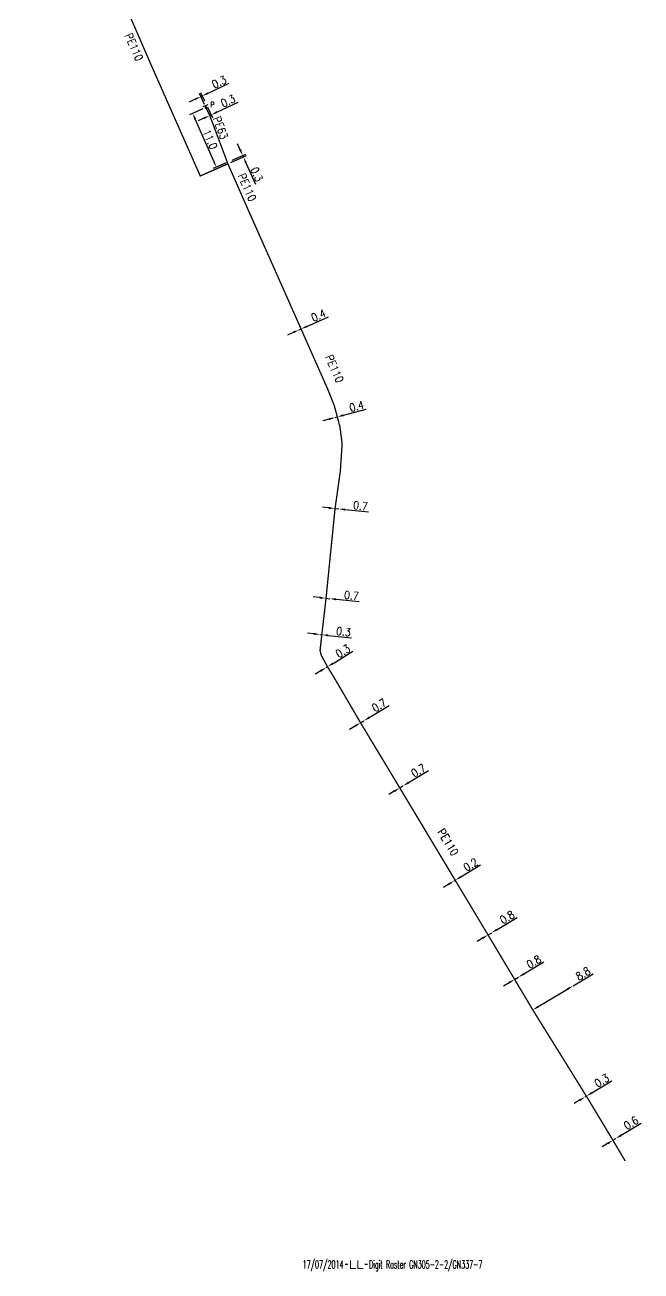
# Model space of a CAD drawing. Header units: millimetres. Extents: x 107999 to 109004, y 120010 to 121005.
# Drawn here: x 108887.5 to 109003, y 120009.5 to 120243.1 of the extents above; entities that cross this region are included whole.
import ezdxf
from ezdxf.enums import TextEntityAlignment as Align

# ---------------------------------------------------------------- set-up
doc = ezdxf.new("R2010")
doc.units = ezdxf.units.MM
doc.header["$PDMODE"] = 34
doc.linetypes.add('L_25_PE', pattern=[2000, 1000, 1000])
doc.layers.get('0').update_dxf_attribs({"linetype": 'CONTINUOUS'})
doc.layers.get('Defpoints').update_dxf_attribs({"linetype": 'CONTINUOUS'})
for name, color, linetype in [('L_150', 1, 'CONTINUOUS'), ('L_300', 7, 'CONTINUOUS'), ('L_340', 7, 'CONTINUOUS')]:
    doc.layers.add(name, color=color, linetype=linetype)
doc.styles.add('G_ROMANS', font='ROMANS.SHX', dxfattribs={"width": 0.75})
doc.styles.get("Standard").update_dxf_attribs({"font": 'romans.shx', "width": 0.85})
doc.dimstyles.get("Standard").update_dxf_attribs({"dimtxt": 1.5, "dimasz": 1.2, "dimexe": 0.625, "dimexo": 0.625, "dimgap": 0.25, "dimtad": 1, "dimdec": 1, "dimzin": 0, "dimdsep": 46, "dimtxsty": 'Standard', "dimcen": -0.5, "dimadec": 0, "dimazin": 0, "dimtfac": 1, "dimtdec": 1, "dimtmove": 0, "dimatfit": 3, "dimfxl": 0, "dimtolj": 1, "dimtzin": 0, "dimarcsym": 0})

# ---------------------------------------------------------------- blocks, each defined once
blk = doc.blocks.new('GIS_MODF')
at = {"color": 0, "linetype": 'Continuous', "flags": 128}
for points in [[(-2.18, -0.01), (-1.68, -0.01)], [(1.52, -0.01), (2.02, -0.01)]]:
    blk.add_lwpolyline(points, dxfattribs=at)
at = {"color": 0, "linetype": 'Continuous', "width": 0.5}
blk.add_attdef('DATE', text='', height=1.5, dxfattribs=at).set_placement((-2.5, -0.8), align=Align.RIGHT)
at = {"color": 0, "linetype": 'Continuous', "width": 1.771291}
blk.add_attdef('USER', text='', height=1.5, dxfattribs=at).set_placement((-1.51, -0.8), (1.28, -0.8), align=Align.FIT)
at = {"color": 0, "linetype": 'Continuous', "width": 0.5}
blk.add_attdef('DESC', (2.29, -0.8), '', height=1.5, dxfattribs=at)
blk = doc.blocks.new('L_340_07')
at = {"color": 0, "linetype": 'Continuous', "const_width": 0.25, "flags": 128}
blk.add_lwpolyline([(0, 0), (0.35, 0)], dxfattribs=at)
at = {"color": 0, "linetype": 'Continuous', "flags": 128}
blk.add_lwpolyline([(0.35, -0.5), (0.35, 0.5)], dxfattribs=at)
at = {"color": 0, "linetype": 'Continuous', "width": 0.75, "flags": 3}
for tag, p in [('DEF_LEG', (0.72, -3.47)), ('DEF_COUP', (0.72, -5.97)), ('DEF_TYPE', (0.72, -8.47))]:
    blk.add_attdef(tag, text='', height=1.2, dxfattribs=at).set_placement(p, align=Align.MIDDLE)
blk = doc.blocks.new('*D19')
at = {"layer": 'Defpoints', "color": 0, "linetype": 'Continuous', "transparency": 16777216}
for p in [(108945.63, 120152.44), (108946.33, 120152.37), (108946.33, 120152.37)]:
    blk.add_point(p, dxfattribs=at)
at = {"layer": 'L_150', "color": 0, "linetype": 'Continuous', "lineweight": -2, "transparency": 16777216}
for p, q in [((108944.44, 120152.56), (108943.25, 120152.68)), ((108945.63, 120152.44), (108946.33, 120152.37)), ((108947.52, 120152.25), (108951.87, 120151.81))]:
    blk.add_line(p, q, dxfattribs=at)
at = {"layer": 'L_150', "color": 0, "linetype": 'Continuous', "transparency": 16777216}
for points in [[(108944.46, 120152.76), (108944.42, 120152.36), (108945.63, 120152.44)], [(108947.54, 120152.45), (108947.5, 120152.05), (108946.33, 120152.37)]]:
    blk.add_solid(points, dxfattribs=at)
at = {"layer": 'L_150', "color": 0, "linetype": 'Continuous', "transparency": 16777216, "insert": (108950.4, 120152.96), "char_height": 1.5, "attachment_point": 5, "rotation": 354.2381}
blk.add_mtext('\\A1;0.7', dxfattribs=at)
blk = doc.blocks.new('*D20')
at = {"layer": 'Defpoints', "color": 0, "linetype": 'Continuous', "transparency": 16777216}
for p in [(108943.94, 120135.62), (108944.63, 120135.55), (108944.63, 120135.55)]:
    blk.add_point(p, dxfattribs=at)
at = {"layer": 'L_150', "color": 0, "linetype": 'Continuous', "lineweight": -2, "transparency": 16777216}
for p, q in [((108942.74, 120135.74), (108941.55, 120135.87)), ((108943.94, 120135.62), (108944.63, 120135.55)), ((108945.83, 120135.43), (108950.18, 120134.99))]:
    blk.add_line(p, q, dxfattribs=at)
at = {"layer": 'L_150', "color": 0, "linetype": 'Continuous', "transparency": 16777216}
for points in [[(108942.76, 120135.94), (108942.72, 120135.55), (108943.94, 120135.62)], [(108945.85, 120135.63), (108945.81, 120135.23), (108944.63, 120135.55)]]:
    blk.add_solid(points, dxfattribs=at)
at = {"layer": 'L_150', "color": 0, "linetype": 'Continuous', "transparency": 16777216, "insert": (108948.7, 120136.15), "char_height": 1.5, "attachment_point": 5, "rotation": 354.2381}
blk.add_mtext('\\A1;0.7', dxfattribs=at)
blk = doc.blocks.new('*D21')
at = {"layer": 'Defpoints', "color": 0, "linetype": 'Continuous', "transparency": 16777216}
for p in [(108950.41, 120112.29), (108951.01, 120112.65), (108951.01, 120112.65)]:
    blk.add_point(p, dxfattribs=at)
at = {"layer": 'L_150', "color": 0, "linetype": 'Continuous', "lineweight": -2, "transparency": 16777216}
for p, q in [((108952.04, 120113.27), (108955.79, 120115.53)), ((108949.39, 120111.67), (108948.36, 120111.05)), ((108950.41, 120112.29), (108951.01, 120112.65))]:
    blk.add_line(p, q, dxfattribs=at)
at = {"layer": 'L_150', "color": 0, "linetype": 'Continuous', "transparency": 16777216}
for points in [[(108951.94, 120113.44), (108952.14, 120113.1), (108951.01, 120112.65)], [(108949.28, 120111.84), (108949.49, 120111.5), (108950.41, 120112.29)]]:
    blk.add_solid(points, dxfattribs=at)
at = {"layer": 'L_150', "color": 0, "linetype": 'Continuous', "transparency": 16777216, "insert": (108953.91, 120115.56), "char_height": 1.5, "attachment_point": 5, "rotation": 31.0384}
blk.add_mtext('\\A1;0.7', dxfattribs=at)
blk = doc.blocks.new('*D22')
at = {"layer": 'Defpoints', "color": 0, "linetype": 'Continuous', "transparency": 16777216}
for p in [(108957.76, 120100.08), (108958.36, 120100.44), (108958.36, 120100.44)]:
    blk.add_point(p, dxfattribs=at)
at = {"layer": 'L_150', "color": 0, "linetype": 'Continuous', "lineweight": -2, "transparency": 16777216}
for p, q in [((108959.39, 120101.06), (108963.14, 120103.31)), ((108956.73, 120099.46), (108955.71, 120098.84)), ((108957.76, 120100.08), (108958.36, 120100.44))]:
    blk.add_line(p, q, dxfattribs=at)
at = {"layer": 'L_150', "color": 0, "linetype": 'Continuous', "transparency": 16777216}
for points in [[(108956.63, 120099.63), (108956.84, 120099.29), (108957.76, 120100.08)], [(108959.29, 120101.23), (108959.49, 120100.89), (108958.36, 120100.44)]]:
    blk.add_solid(points, dxfattribs=at)
at = {"layer": 'L_150', "color": 0, "linetype": 'Continuous', "transparency": 16777216, "insert": (108961.26, 120103.35), "char_height": 1.5, "attachment_point": 5, "rotation": 31.0384}
blk.add_mtext('\\A1;0.7', dxfattribs=at)
blk = doc.blocks.new('*D23')
at = {"layer": 'Defpoints', "color": 0, "linetype": 'Continuous', "transparency": 16777216}
for p in [(108967.98, 120082.66), (108967.98, 120082.66), (108968.15, 120082.76)]:
    blk.add_point(p, dxfattribs=at)
at = {"layer": 'L_150', "color": 0, "linetype": 'Continuous', "lineweight": -2, "transparency": 16777216}
for p, q in [((108969.18, 120083.38), (108972.92, 120085.64)), ((108967.98, 120082.66), (108968.15, 120082.76)), ((108966.95, 120082.03), (108965.93, 120081.41))]:
    blk.add_line(p, q, dxfattribs=at)
at = {"layer": 'L_150', "color": 0, "linetype": 'Continuous', "transparency": 16777216}
for points in [[(108966.85, 120082.21), (108967.06, 120081.86), (108967.98, 120082.66)], [(108969.08, 120083.55), (108969.28, 120083.21), (108968.15, 120082.76)]]:
    blk.add_solid(points, dxfattribs=at)
at = {"layer": 'L_150', "color": 0, "linetype": 'Continuous', "transparency": 16777216, "insert": (108971.05, 120085.68), "char_height": 1.5, "attachment_point": 5, "rotation": 31.1556}
blk.add_mtext('\\A1;0.2', dxfattribs=at)
blk = doc.blocks.new('*D24')
at = {"layer": 'Defpoints', "color": 0, "linetype": 'Continuous', "transparency": 16777216}
for p in [(108974.3, 120072.52), (108974.99, 120072.93), (108974.99, 120072.93)]:
    blk.add_point(p, dxfattribs=at)
at = {"layer": 'L_150', "color": 0, "linetype": 'Continuous', "lineweight": -2, "transparency": 16777216}
for p, q in [((108976.01, 120073.54), (108979.77, 120075.79)), ((108973.27, 120071.9), (108972.24, 120071.29)), ((108974.3, 120072.52), (108974.99, 120072.93))]:
    blk.add_line(p, q, dxfattribs=at)
at = {"layer": 'L_150', "color": 0, "linetype": 'Continuous', "transparency": 16777216}
for points in [[(108975.91, 120073.72), (108976.12, 120073.37), (108974.99, 120072.93)], [(108973.17, 120072.07), (108973.37, 120071.73), (108974.3, 120072.52)]]:
    blk.add_solid(points, dxfattribs=at)
at = {"layer": 'L_150', "color": 0, "linetype": 'Continuous', "transparency": 16777216, "insert": (108977.89, 120075.83), "char_height": 1.5, "attachment_point": 5, "rotation": 30.8891}
blk.add_mtext('\\A1;0.8', dxfattribs=at)
blk = doc.blocks.new('*D25')
at = {"layer": 'Defpoints', "color": 0, "linetype": 'Continuous', "transparency": 16777216}
for p in [(108979.29, 120064.17), (108979.98, 120064.58), (108979.98, 120064.58)]:
    blk.add_point(p, dxfattribs=at)
at = {"layer": 'L_150', "color": 0, "linetype": 'Continuous', "lineweight": -2, "transparency": 16777216}
for p, q in [((108981.01, 120065.2), (108984.76, 120067.44)), ((108979.29, 120064.17), (108979.98, 120064.58)), ((108978.26, 120063.56), (108977.23, 120062.94))]:
    blk.add_line(p, q, dxfattribs=at)
at = {"layer": 'L_150', "color": 0, "linetype": 'Continuous', "transparency": 16777216}
for points in [[(108978.16, 120063.73), (108978.36, 120063.39), (108979.29, 120064.17)], [(108980.91, 120065.37), (108981.11, 120065.03), (108979.98, 120064.58)]]:
    blk.add_solid(points, dxfattribs=at)
at = {"layer": 'L_150', "color": 0, "linetype": 'Continuous', "transparency": 16777216, "insert": (108982.89, 120067.49), "char_height": 1.5, "attachment_point": 5, "rotation": 30.8874}
blk.add_mtext('\\A1;0.8', dxfattribs=at)
blk = doc.blocks.new('*D26')
at = {"layer": 'Defpoints', "color": 0, "linetype": 'Continuous', "transparency": 16777216}
for p in [(108990.24, 120062.97), (108990.24, 120062.97), (108982.69, 120058.46)]:
    blk.add_point(p, dxfattribs=at)
at = {"layer": 'L_150', "color": 0, "linetype": 'Continuous', "lineweight": -2, "transparency": 16777216}
for p, q in [((108990.24, 120062.97), (108993.99, 120065.22)), ((108983.72, 120059.07), (108989.21, 120062.36))]:
    blk.add_line(p, q, dxfattribs=at)
at = {"layer": 'L_150', "color": 0, "linetype": 'Continuous', "transparency": 16777216}
for points in [[(108989.11, 120062.53), (108989.31, 120062.19), (108990.24, 120062.97)], [(108983.62, 120059.24), (108983.82, 120058.9), (108982.69, 120058.46)]]:
    blk.add_solid(points, dxfattribs=at)
at = {"layer": 'L_150', "color": 0, "linetype": 'Continuous', "transparency": 16777216, "insert": (108992.12, 120065.26), "char_height": 1.5, "attachment_point": 5, "rotation": 30.8891}
blk.add_mtext('\\A1;8.8', dxfattribs=at)
blk = doc.blocks.new('*D27')
at = {"layer": 'Defpoints', "color": 0, "linetype": 'Continuous', "transparency": 16777216}
for p in [(108997.71, 120034.02), (108998.23, 120034.34), (108998.23, 120034.34)]:
    blk.add_point(p, dxfattribs=at)
at = {"layer": 'L_150', "color": 0, "linetype": 'Continuous', "lineweight": -2, "transparency": 16777216}
for p, q in [((108999.25, 120034.96), (109002.98, 120037.24)), ((108997.71, 120034.02), (108998.23, 120034.34)), ((108996.69, 120033.4), (108995.67, 120032.77))]:
    blk.add_line(p, q, dxfattribs=at)
at = {"layer": 'L_150', "color": 0, "linetype": 'Continuous', "transparency": 16777216}
for points in [[(108996.59, 120033.57), (108996.8, 120033.23), (108997.71, 120034.02)], [(108999.15, 120035.13), (108999.36, 120034.79), (108998.23, 120034.34)]]:
    blk.add_solid(points, dxfattribs=at)
at = {"layer": 'L_150', "color": 0, "linetype": 'Continuous', "transparency": 16777216, "insert": (109001.11, 120037.27), "char_height": 1.5, "attachment_point": 5, "rotation": 31.4178}
blk.add_mtext('\\A1;0.6', dxfattribs=at)
blk = doc.blocks.new('*D28')
at = {"layer": 'Defpoints', "color": 0, "linetype": 'Continuous', "transparency": 16777216}
for p in [(108992.48, 120042.14), (108992.48, 120042.14), (108992.73, 120042.29)]:
    blk.add_point(p, dxfattribs=at)
at = {"layer": 'L_150', "color": 0, "linetype": 'Continuous', "lineweight": -2, "transparency": 16777216}
for p, q in [((108993.76, 120042.91), (108997.5, 120045.17)), ((108991.45, 120041.51), (108990.42, 120040.89)), ((108992.48, 120042.14), (108992.73, 120042.29))]:
    blk.add_line(p, q, dxfattribs=at)
at = {"layer": 'L_150', "color": 0, "linetype": 'Continuous', "transparency": 16777216}
for points in [[(108993.66, 120043.08), (108993.86, 120042.74), (108992.73, 120042.29)], [(108991.35, 120041.69), (108991.55, 120041.34), (108992.48, 120042.14)]]:
    blk.add_solid(points, dxfattribs=at)
at = {"layer": 'L_150', "color": 0, "linetype": 'Continuous', "transparency": 16777216, "insert": (108995.63, 120045.21), "char_height": 1.5, "attachment_point": 5, "rotation": 31.1556}
blk.add_mtext('\\A1;0.3', dxfattribs=at)
blk = doc.blocks.new('*D29')
at = {"layer": 'Defpoints', "color": 0, "linetype": 'Continuous', "transparency": 16777216}
for p in [(108945.66, 120169.52), (108946.05, 120169.63), (108946.05, 120169.63)]:
    blk.add_point(p, dxfattribs=at)
at = {"layer": 'L_150', "color": 0, "linetype": 'Continuous', "lineweight": -2, "transparency": 16777216}
for p, q in [((108944.5, 120169.22), (108943.34, 120168.91)), ((108945.66, 120169.52), (108946.05, 120169.63)), ((108947.21, 120169.93), (108951.49, 120171.07))]:
    blk.add_line(p, q, dxfattribs=at)
at = {"layer": 'L_150', "color": 0, "linetype": 'Continuous', "transparency": 16777216}
for points in [[(108944.45, 120169.41), (108944.56, 120169.02), (108945.66, 120169.52)], [(108947.16, 120170.13), (108947.26, 120169.74), (108946.05, 120169.63)]]:
    blk.add_solid(points, dxfattribs=at)
at = {"layer": 'L_150', "color": 0, "linetype": 'Continuous', "transparency": 16777216, "insert": (108949.68, 120171.62), "char_height": 1.5, "attachment_point": 5, "rotation": 14.8703}
blk.add_mtext('\\A1;0.4', dxfattribs=at)
blk = doc.blocks.new('*D30')
at = {"layer": 'Defpoints', "color": 0, "linetype": 'Continuous', "transparency": 16777216}
for p in [(108938.9, 120185.94), (108938.9, 120185.94), (108939.26, 120186.11)]:
    blk.add_point(p, dxfattribs=at)
at = {"layer": 'L_150', "color": 0, "linetype": 'Continuous', "lineweight": -2, "transparency": 16777216}
for p, q in [((108940.36, 120186.59), (108944.41, 120188.39)), ((108937.8, 120185.46), (108936.7, 120184.97)), ((108938.9, 120185.94), (108939.26, 120186.11))]:
    blk.add_line(p, q, dxfattribs=at)
at = {"layer": 'L_150', "color": 0, "linetype": 'Continuous', "transparency": 16777216}
for points in [[(108937.72, 120185.64), (108937.88, 120185.27), (108938.9, 120185.94)], [(108940.28, 120186.77), (108940.44, 120186.41), (108939.26, 120186.11)]]:
    blk.add_solid(points, dxfattribs=at)
at = {"layer": 'L_150', "color": 0, "linetype": 'Continuous', "transparency": 16777216, "insert": (108942.53, 120188.65), "char_height": 1.5, "attachment_point": 5, "rotation": 23.8916}
blk.add_mtext('\\A1;0.4', dxfattribs=at)
blk = doc.blocks.new('*D31')
at = {"layer": 'Defpoints', "color": 0, "linetype": 'Continuous', "transparency": 16777216}
for p in [(108942.86, 120128.83), (108942.86, 120128.83), (108943.15, 120128.79)]:
    blk.add_point(p, dxfattribs=at)
at = {"layer": 'L_150', "color": 0, "linetype": 'Continuous', "lineweight": -2, "transparency": 16777216}
for p, q in [((108941.66, 120128.95), (108940.47, 120129.08)), ((108942.86, 120128.83), (108943.15, 120128.79)), ((108944.35, 120128.66), (108948.69, 120128.19))]:
    blk.add_line(p, q, dxfattribs=at)
at = {"layer": 'L_150', "color": 0, "linetype": 'Continuous', "transparency": 16777216}
for points in [[(108941.68, 120129.15), (108941.64, 120128.76), (108942.86, 120128.83)], [(108944.37, 120128.86), (108944.33, 120128.47), (108943.15, 120128.79)]]:
    blk.add_solid(points, dxfattribs=at)
at = {"layer": 'L_150', "color": 0, "linetype": 'Continuous', "transparency": 16777216, "insert": (108947.22, 120129.36), "char_height": 1.5, "attachment_point": 5, "rotation": 353.8312}
blk.add_mtext('\\A1;0.3', dxfattribs=at)
blk = doc.blocks.new('*D32')
at = {"layer": 'Defpoints', "color": 0, "linetype": 'Continuous', "transparency": 16777216}
for p in [(108943.96, 120122.64), (108943.96, 120122.64), (108944.22, 120122.79)]:
    blk.add_point(p, dxfattribs=at)
at = {"layer": 'L_150', "color": 0, "linetype": 'Continuous', "lineweight": -2, "transparency": 16777216}
for p, q in [((108945.25, 120123.41), (108948.98, 120125.68)), ((108943.96, 120122.64), (108944.22, 120122.79)), ((108942.94, 120122.01), (108941.91, 120121.39))]:
    blk.add_line(p, q, dxfattribs=at)
at = {"layer": 'L_150', "color": 0, "linetype": 'Continuous', "transparency": 16777216}
for points in [[(108942.83, 120122.18), (108943.04, 120121.84), (108943.96, 120122.64)], [(108945.14, 120123.58), (108945.35, 120123.24), (108944.22, 120122.79)]]:
    blk.add_solid(points, dxfattribs=at)
at = {"layer": 'L_150', "color": 0, "linetype": 'Continuous', "transparency": 16777216, "insert": (108947.11, 120125.71), "char_height": 1.5, "attachment_point": 5, "rotation": 31.2376}
blk.add_mtext('\\A1;0.3', dxfattribs=at)
blk = doc.blocks.new('*D650')
at = {"layer": 'Defpoints', "color": 0, "linetype": 'Continuous', "transparency": 16777216}
for p in [(108921.44, 120227.61), (108918.95, 120226.51), (108925.79, 120217.51)]:
    blk.add_point(p, dxfattribs=at)
at = {"layer": 'L_300', "color": 0, "linetype": 'Continuous', "lineweight": -2, "transparency": 16777216}
for p, q in [((108920.87, 120227.36), (108918.37, 120226.26)), ((108922.9, 120217.54), (108919.43, 120225.41)), ((108925.22, 120217.25), (108922.81, 120216.19))]:
    blk.add_line(p, q, dxfattribs=at)
at = {"layer": 'L_300', "color": 0, "linetype": 'Continuous', "transparency": 16777216}
for points in [[(108919.61, 120225.49), (108919.25, 120225.33), (108918.95, 120226.51)], [(108923.08, 120217.62), (108922.72, 120217.46), (108923.38, 120216.44)]]:
    blk.add_solid(points, dxfattribs=at)
at = {"layer": 'L_300', "color": 0, "linetype": 'Continuous', "transparency": 16777216, "insert": (108922.19, 120221.64), "char_height": 1.5, "attachment_point": 5, "rotation": 293.7915}
blk.add_mtext('\\A1;11.0', dxfattribs=at)
blk = doc.blocks.new('*D651')
at = {"layer": 'Defpoints', "color": 0, "linetype": 'Continuous', "transparency": 16777216}
for p in [(108920.47, 120229.67), (108921.44, 120227.61), (108921.48, 120228.25)]:
    blk.add_point(p, dxfattribs=at)
at = {"layer": 'L_300', "color": 0, "linetype": 'Continuous', "lineweight": -2, "transparency": 16777216}
for p, q in [((108921.83, 120230.31), (108925.78, 120232.18)), ((108921.18, 120228.17), (108920.2, 120230.23)), ((108921.21, 120228.81), (108920.47, 120230.36)), ((108919.39, 120229.16), (108918.3, 120228.64)), ((108920.47, 120229.67), (108920.74, 120229.8))]:
    blk.add_line(p, q, dxfattribs=at)
at = {"layer": 'L_300', "color": 0, "linetype": 'Continuous', "transparency": 16777216}
for points in [[(108921.74, 120230.49), (108921.91, 120230.13), (108920.74, 120229.8)], [(108919.3, 120229.34), (108919.47, 120228.98), (108920.47, 120229.67)]]:
    blk.add_solid(points, dxfattribs=at)
at = {"layer": 'L_300', "color": 0, "linetype": 'Continuous', "transparency": 16777216, "insert": (108923.92, 120232.4), "char_height": 1.5, "attachment_point": 5, "rotation": 25.2985}
blk.add_mtext('\\A1;0.3', dxfattribs=at)
blk = doc.blocks.new('*D652')
at = {"layer": 'Defpoints', "color": 0, "linetype": 'Continuous', "transparency": 16777216}
for p in [(108928.45, 120218.35), (108925.55, 120217.07), (108925.79, 120217.51)]:
    blk.add_point(p, dxfattribs=at)
at = {"layer": 'L_150', "color": 0, "linetype": 'Continuous', "lineweight": -2, "transparency": 16777216}
for p, q in [((108927.85, 120219.72), (108927.36, 120220.82)), ((108926.12, 120217.32), (108929.02, 120218.6)), ((108926.37, 120217.76), (108928.9, 120218.88)), ((108928.33, 120218.62), (108928.45, 120218.35)), ((108928.94, 120217.25), (108930.7, 120213.25))]:
    blk.add_line(p, q, dxfattribs=at)
at = {"layer": 'L_150', "color": 0, "linetype": 'Continuous', "transparency": 16777216}
for points in [[(108928.03, 120219.8), (108927.66, 120219.64), (108928.33, 120218.62)], [(108929.12, 120217.33), (108928.75, 120217.17), (108928.45, 120218.35)]]:
    blk.add_solid(points, dxfattribs=at)
at = {"layer": 'L_150', "color": 0, "linetype": 'Continuous', "transparency": 16777216, "insert": (108930.97, 120215.1), "char_height": 1.5, "attachment_point": 5, "rotation": 293.7879}
blk.add_mtext('\\A1;0.3', dxfattribs=at)
blk = doc.blocks.new('*D657')
at = {"layer": 'Defpoints', "color": 0, "linetype": 'Continuous', "transparency": 16777216}
for p in [(108921.48, 120228.25), (108922.15, 120226.12), (108922.42, 120226.25)]:
    blk.add_point(p, dxfattribs=at)
at = {"layer": 'L_150', "color": 0, "linetype": 'Continuous', "lineweight": -2, "transparency": 16777216}
for p, q in [((108921.74, 120227.68), (108922.68, 120225.69)), ((108923.5, 120226.76), (108927.45, 120228.63)), ((108921.06, 120225.61), (108919.98, 120225.1)), ((108922.15, 120226.12), (108922.42, 120226.25))]:
    blk.add_line(p, q, dxfattribs=at)
at = {"layer": 'L_150', "color": 0, "linetype": 'Continuous', "transparency": 16777216}
for points in [[(108920.98, 120225.79), (108921.15, 120225.43), (108922.15, 120226.12)], [(108923.42, 120226.95), (108923.59, 120226.58), (108922.42, 120226.25)]]:
    blk.add_solid(points, dxfattribs=at)
at = {"layer": 'L_150', "color": 0, "linetype": 'Continuous', "transparency": 16777216, "insert": (108925.59, 120228.86), "char_height": 1.5, "attachment_point": 5, "rotation": 25.2985}
blk.add_mtext('\\A1;0.3', dxfattribs=at)
blk = doc.blocks.new('L_300_12')
at = {"color": 0, "linetype": 'Continuous', "const_width": 0.248, "flags": 128}
blk.add_lwpolyline([(-0.13, 0, 1), (0.13, 0, 1)], format="xyb", close=True, dxfattribs=at)
at = {"linetype": 'Continuous', "style": 'G_ROMANS', "width": 0.75}
blk.add_attdef('P', text='', height=1, dxfattribs=at).set_placement((0, 1.33), align=Align.MIDDLE_CENTER)
at = {"color": 0, "linetype": 'Continuous', "width": 0.75, "flags": 3}
for tag, p in [('DEF_LEG', (0, -5)), ('DEF_COUP', (0, -7.5)), ('DEF_TYPE', (0, -10))]:
    blk.add_attdef(tag, text='', height=1.2, dxfattribs=at).set_placement(p, align=Align.MIDDLE)

msp = doc.modelspace()

# ---------------------------------------------------------------- linework, layer by layer
at = {"layer": 'L_150', "linetype": 'L_25_PE', "flags": 128}
msp.add_lwpolyline([(108770.43, 120446.17, 0.25, 0.25, 0), (108771.52, 120445.21, 0.25, 0.25, 0), (108778.19, 120439.36, 0.25, 0.25, 0), (108790.99, 120428.25, 0.25, 0.25, 0), (108797.39, 120422.63, 0.25, 0.25, 0), (108803.22, 120417.2, 0.25, 0.25, 0), (108808.46, 120409.15, 0.25, 0.25, 0), (108814.74, 120397.94, 0.25, 0.25, 0), (108821.38, 120385.94, 0.25, 0.25, 0), (108824.4, 120379.82, 0.25, 0.25, 0), (108829.92, 120367.89, 0.25, 0.25, 0), (108834.46, 120358.89, 0.25, 0.25, 0), (108839, 120349.33, 0.25, 0.25, 0), (108839.65, 120348.39, 0.25, 0.25, 0), (108844.14, 120342, 0.25, 0.25, 0), (108849.52, 120334.75, 0.25, 0.25, 0), (108855.47, 120328.94, 0.25, 0.25, 0), (108858.11, 120326.36, 0.25, 0.25, 0), (108857.69, 120325.4, 0.25, 0.25, 0), (108858.46, 120324.61, 0.25, 0.25, 0), (108859.19, 120323.86, 0.25, 0.25, 0), (108859.19, 120323.66, 0.25, 0.25, 0), (108860.13, 120322.83, 0.25, 0.25, 0), (108866.72, 120316.95, 0.25, 0.25, 0), (108871.55, 120312.71, 0.25, 0.25, 0), (108871.55, 120312.71, 0.25, 0.25, 0), (108879.74, 120305.35, 0.25, 0.25, 0), (108880.47, 120304.21, 0.25, 0.25, 0), (108887.38, 120289.06, 0.25, 0.25, 0), (108903.95, 120251.97, 0.25, 0.25, 0), (108907.66, 120243.68, 0.25, 0.25, 0), (108911.14, 120235.66, 0.25, 0.25, 0), (108915.84, 120225.03, 0.25, 0.25, 0), (108915.84, 120225.03, 0.25, 0.25, 0), (108920.37, 120214.79, 0.25, 0.25, 0), (108925.55, 120217.07, 0, 0, 0)], format="xyseb", dxfattribs=at)
at = {"layer": 'L_150', "linetype": 'L_25_PE', "const_width": 0.25, "flags": 128}
msp.add_lwpolyline([(109000, 120030.16), (108997.71, 120034.02), (108992.73, 120042.29), (108982.69, 120058.46), (108979.29, 120064.17), (108974.3, 120072.52), (108968.15, 120082.76), (108957.76, 120100.08), (108950.41, 120112.29), (108945.68, 120120.38), (108944.22, 120122.79), (108943.05, 120124.94), (108942.82, 120125.82), (108943.15, 120128.79), (108943.94, 120135.62), (108945.63, 120152.44), (108946.61, 120159.36), (108946.96, 120164.6), (108946.55, 120167.75), (108945.5, 120171.71), (108944.38, 120174.53), (108944.21, 120174.94), (108935.61, 120194.35), (108929.55, 120207.98), (108925.55, 120217.07), (108922.15, 120226.12), (108921.44, 120227.61)], dxfattribs=at)

# ---------------------------------------------------------------- block references
at = {"layer": 'L_150'}
ref = msp.add_blockref('GIS_MODF', (108949.72, 120010.8), dxfattribs=at)
ref.add_attrib('DATE', '17/07/2014', dxfattribs={"layer": '0', "color": 0, "linetype": 'Continuous', "height": 1.5, "width": 0.5}).set_placement((108947.21, 120010), align=Align.RIGHT)
ref.add_attrib('USER', 'LL', dxfattribs={"layer": '0', "color": 0, "linetype": 'Continuous', "height": 1.5, "width": 1.180861}).set_placement((108948.21, 120010), (108950.99, 120010), align=Align.FIT)
ref.add_attrib('DESC', 'Digit Raster GN305-2-2/GN337-7', (108952.01, 120010), dxfattribs={"layer": '0', "color": 0, "linetype": 'Continuous', "height": 1.5, "width": 0.5})
at = {"layer": 'L_300'}
ref = msp.add_blockref('L_300_12', (108921.44, 120227.61), dxfattribs=dict(at, rotation=295.2984831684406))
ref.add_attrib('P', 'P', dxfattribs={"layer": '0', "linetype": 'Continuous', "height": 1, "style": 'G_ROMANS', "width": 0.75}).set_placement((108922.65, 120228.18), align=Align.MIDDLE_CENTER)
at = {"layer": 'L_340', "rotation": 112.9999999998735}
msp.add_blockref('L_340_07', (108921.44, 120227.61), dxfattribs=at)

# ---------------------------------------------------------------- texts
at = {"layer": 'L_150', "linetype": 'Continuous', "width": 0.85}
for rotation, p in [(293.3943, (108944.45, 120181.17)), (301.0759, (108965.4, 120092.24))]:
    msp.add_text('PE110', height=1.5, rotation=rotation, dxfattribs=at).set_placement(p, align=Align.MIDDLE_LEFT)
at = {"layer": 'L_150', "linetype": 'Continuous', "char_height": 1.5, "attachment_point": 9}
for s, insert, rotation in [('PE110', (108908.36, 120236.16), 293.7879), ('PE63', (108924.24, 120221.5), 290.5902), ('PE110', (108929.57, 120209.86), 293.7879)]:
    msp.add_mtext(s, dxfattribs=dict(at, insert=insert, rotation=rotation))

# ---------------------------------------------------------------- dimensions: what is measured, and where the dimension line sits
at = {"layer": 'L_150', "linetype": 'Continuous'}
for base, p1, p2, angle, picture, middle, dimtype in [((108922.42, 120226.25), (108922.15, 120226.12), (108921.48, 120228.25), 205.2985, '*D657', (108926.02, 120227.95), 160), ((108928.45, 120218.35), (108925.79, 120217.51), (108925.55, 120217.07), 293.7879, '*D652', (108930.06, 120214.7), 160), ((108938.9, 120185.94), (108939.26, 120186.11), (108938.9, 120185.94), 203.8916, '*D30', (108942.93, 120187.73), 161), ((108946.05, 120169.63), (108945.66, 120169.52), (108946.05, 120169.63), 14.8703, '*D29', (108949.93, 120170.66), 161), ((108946.33, 120152.37), (108945.63, 120152.44), (108946.33, 120152.37), 354.2381, '*D19', (108950.3, 120151.97), 161), ((108944.63, 120135.55), (108943.94, 120135.62), (108944.63, 120135.55), 354.2381, '*D20', (108948.6, 120135.15), 161), ((108942.86, 120128.83), (108943.15, 120128.79), (108942.86, 120128.83), 353.8312, '*D31', (108947.12, 120128.36), 160), ((108943.96, 120122.64), (108944.22, 120122.79), (108943.96, 120122.64), 31.2376, '*D32', (108947.63, 120124.86), 160), ((108951.01, 120112.65), (108950.41, 120112.29), (108951.01, 120112.65), 31.0384, '*D21', (108954.43, 120114.71), 161), ((108958.36, 120100.44), (108957.76, 120100.08), (108958.36, 120100.44), 31.0384, '*D22', (108961.78, 120102.5), 161), ((108967.98, 120082.66), (108968.15, 120082.76), (108967.98, 120082.66), 211.1556, '*D23', (108971.56, 120084.82), 161), ((108974.99, 120072.93), (108974.3, 120072.52), (108974.99, 120072.93), 30.8891, '*D24', (108978.41, 120074.97), 161), ((108979.98, 120064.58), (108979.29, 120064.17), (108979.98, 120064.58), 30.8874, '*D25', (108983.4, 120066.63), 161), ((108990.24, 120062.97), (108982.69, 120058.46), (108990.24, 120062.97), 30.8891, '*D26', (108992.63, 120064.4), 161), ((108992.48, 120042.14), (108992.73, 120042.29), (108992.48, 120042.14), 211.1556, '*D28', (108996.15, 120044.35), 161), ((108998.23, 120034.34), (108997.71, 120034.02), (108998.23, 120034.34), 31.4178, '*D27', (109001.63, 120036.41), 161)]:
    dim = msp.add_linear_dim(base=base, p1=p1, p2=p2, angle=angle, dimstyle='Standard', dxfattribs=at)
    dim.commit()
    dim.dimension.update_dxf_attribs({"geometry": picture, "text_midpoint": middle, "dimtype": dimtype})
at = {"layer": 'L_300', "linetype": 'Continuous'}
for base, p1, angle, picture, middle in [((108920.47, 120229.67), (108921.48, 120228.25), 205.2985, '*D651', (108924.35, 120231.5)), ((108918.95, 120226.51), (108925.79, 120217.51), 113.7915, '*D650', (108921.27, 120221.23))]:
    dim = msp.add_linear_dim(base=base, p1=p1, p2=(108921.44, 120227.61), angle=angle, dimstyle='Standard', dxfattribs=at)
    dim.commit()
    dim.dimension.update_dxf_attribs({"geometry": picture, "text_midpoint": middle, "dimtype": 160})

doc.saveas('drawing.dxf')
